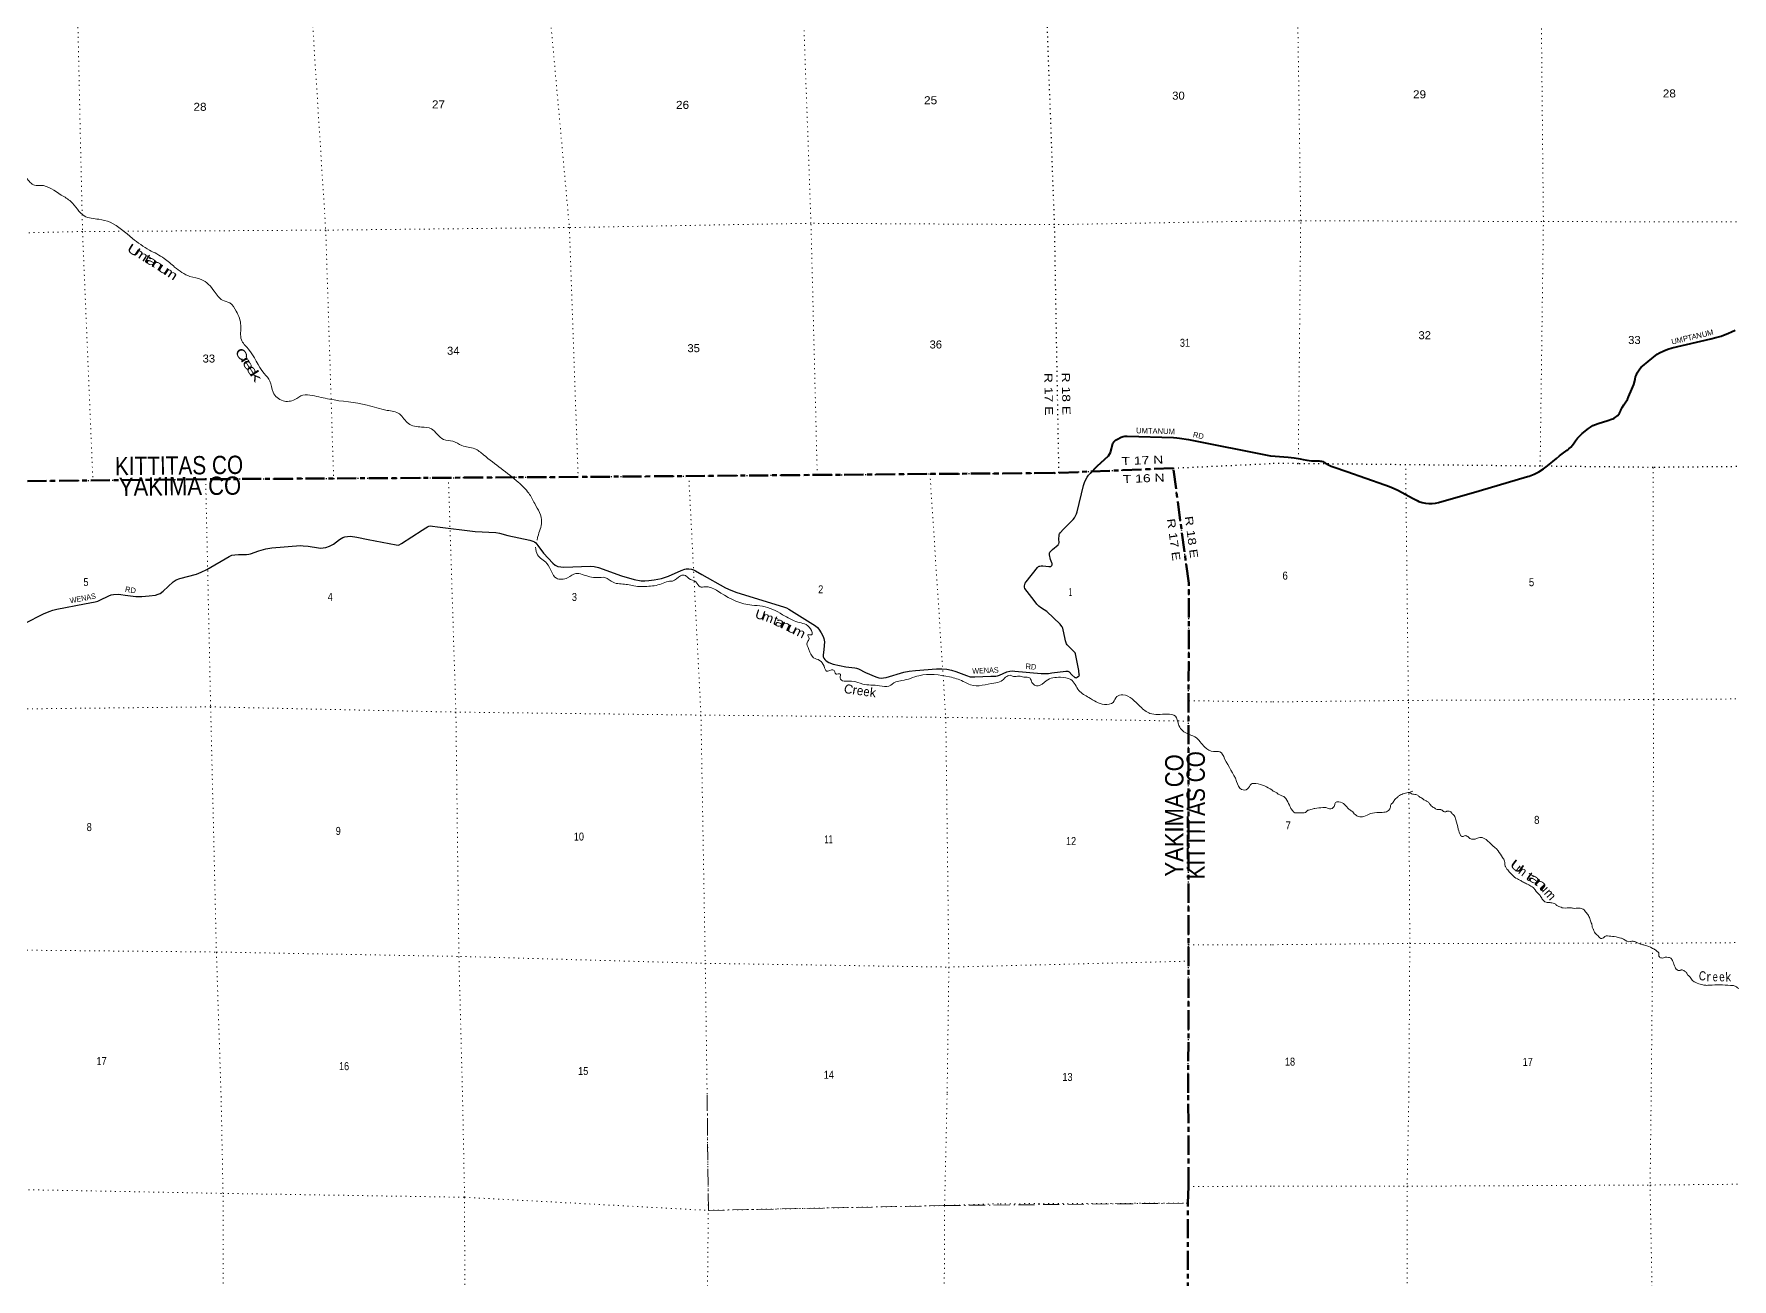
# Model space of a CAD drawing. Header units: feet. Extents: x -6 to 252658, y -374658 to -170635.
# Drawn here: x 67084 to 104215, y -232978 to -205759 of the extents above; entities that cross this region are included whole.
import ezdxf
from ezdxf.enums import TextEntityAlignment as Align

# ---------------------------------------------------------------- set-up
doc = ezdxf.new("R2010")
doc.units = ezdxf.units.FT
doc.header["$LTSCALE"] = 70
for name, pattern in [('DOT_DASHED', [7.7, 5, -1.2, 0.3, -1.2]), ('DOTTED', [1.5, 0.3, -1.2]), ('LONG_DASH_SHORT_DASH', [9.9, 6, -1.2, 1.5, -1.2])]:
    doc.linetypes.add(name, pattern=pattern)
for name, color, linetype, lineweight in [('11', 7, 'LONG_DASH_SHORT_DASH', 60), ('26', 7, 'Continuous', 40), ('27', 7, 'Continuous', 13), ('29', 7, 'Continuous', 25), ('30', 7, 'Continuous', 13), ('39', 7, 'Continuous', 13), ('44', 7, 'DOT_DASHED', 13), ('6', 7, 'DOTTED', 25), ('7', 7, 'DOTTED', 13)]:
    doc.layers.add(name, color=color, linetype=linetype, lineweight=lineweight)
doc.layers.add('12', color=7, linetype='Continuous')
doc.layers.add('41', color=7, linetype='Continuous')

msp = doc.modelspace()

# ---------------------------------------------------------------- linework, layer by layer
at = {"layer": '11'}
for points in [[(92325.31, -228908.98), (92335.05, -217766.67), (91995.65, -215249.82), (89382.46, -215357.35), (89378.43, -215355.36), (78983.19, -215442.94), (70824, -215492.46), (62751.12, -215581.35)], [(92224.46, -246871.38), (92272.91, -241886.37), (92269.68, -241579.94), (92288.88, -236672.73), (92304.6, -236244.3), (92315.68, -231319.03), (92329.74, -230954.96), (92325.31, -228908.98)]]:
    msp.add_lwpolyline(points, dxfattribs=at)
at = {"layer": '26'}
for points in [[(94128, -214983.05), (94509, -215013.05), (94641.99, -215023.14), (94770.04, -215044.03), (94840.07, -215061.41), (94920.26, -215077.69), (95022, -215088.53), (95122, -215089.05), (95189.73, -215094.45), (95215.16, -215096.41), (95240.25, -215101.02), (95264.72, -215108.23), (95288.31, -215117.96), (95310.74, -215130.1), (95328.04, -215141.71), (95387.55, -215176.92), (95451.19, -215206.13), (95517.53, -215228.53), (95789, -215323.05), (96623, -215615.05), (96641.54, -215621.39), (96758.28, -215664.66), (96904.61, -215734.9), (97239, -215913.05), (97327.59, -215960.54), (97368.51, -215977.8), (97437.89, -216000.41), (97509.26, -216015.63), (97581.82, -216023.32), (97654.79, -216023.38), (97727.36, -216015.81), (97798.75, -216000.7), (98688, -215748.05), (99742.46, -215434.61), (99781.82, -215423.01), (99890.15, -215382.57), (99993.65, -215331.03), (100091.2, -215268.94), (100181.72, -215197.01), (100375.79, -215039.7), (100444.55, -214978.27), (100499.7, -214937.39), (100610, -214857.05), (100621.25, -214848.97), (100643.17, -214831.85), (100687.76, -214791.19), (100727.85, -214746.09), (100763, -214697.05), (100789.77, -214654.85), (100834.09, -214597.01), (100884.21, -214544.11), (100939.58, -214496.75), (101075.97, -214384.67), (101118.81, -214352.45), (101171.41, -214320.42), (101227.08, -214294.07), (101285.19, -214273.68), (101496, -214209.05), (101579.1, -214181.35), (101609.56, -214170.51), (101638.72, -214156.55), (101666.26, -214139.62), (101691.88, -214119.9), (101715.3, -214097.61), (101736.27, -214072.99), (101754.54, -214046.32), (101769.92, -214017.89), (101782.25, -213988), (101782.81, -213986.41), (101811.59, -213925.84), (101846.54, -213868.61), (101879.93, -213824.14), (101895.73, -213801.75), (101927.76, -213748.22), (101954.01, -213691.64), (102025.14, -213521.45), (102065.35, -213420.18), (102094.75, -213315.26), (102097.13, -213304.37), (102107.7, -213256.11), (102123.27, -213209.21), (102143.64, -213164.21), (102168.62, -213121.58), (102197.91, -213081.79), (102231.19, -213045.28), (102259.04, -213019.9), (102378, -212920.05), (102578.09, -212762.16), (102632.64, -212728.19), (102720.62, -212683.46), (102812.79, -212648.16), (102908.15, -212622.7), (103750, -212427.05), (103861.93, -212395.81), (103976.43, -212362.34), (104136.56, -212299.67), (104203, -212271.05), (104280.59, -212233.26)], [(90187.78, -215356.96), (90336.01, -215205.47), (90577.92, -214982.99), (90605.83, -214946.89), (90620.82, -214911.9), (90643.39, -214829.82), (90677.02, -214706.95), (90694.5, -214675.71), (90715.73, -214651.97), (90735.71, -214636.97), (90774.84, -214615.97), (90859.36, -214576.99), (90900.57, -214561.99), (90939.26, -214554.77), (90986.74, -214553.24), (92004.28, -214579.25), (92075.15, -214585.11), (92130.11, -214592.61), (92332.04, -214625.77), (94124.51, -214982.36)]]:
    msp.add_lwpolyline(points, dxfattribs=at)
at = {"layer": '29'}
for points in [[(89938.99, -219788.27), (89942.97, -219777.13), (89942.35, -219766.51), (89930.33, -219673.7), (89860.05, -219312.12), (89849.93, -219287.89), (89832.44, -219267.89), (89801.36, -219234.01), (89680.14, -219112), (89663.84, -219087.94), (89655.1, -219069.2), (89640.11, -219025.46), (89623.02, -218953.45), (89591.98, -218788.72), (89578.3, -218746.16), (89564.56, -218721.17), (89539.58, -218683.68), (89520.96, -218660.41), (89232.16, -218386.46), (89176.77, -218349.39), (89093.04, -218298.73), (89056.88, -218265.66), (89015.67, -218221.93), (88951.56, -218144.65), (88753.21, -217878.26), (88744.03, -217852.66), (88741.53, -217821.41), (88747.78, -217791.42), (88756.63, -217767.65), (88776.5, -217736.44), (89030.02, -217424.35), (89052.51, -217404.03), (89064.06, -217396.85), (89076.55, -217392.47), (89104.96, -217387.78), (89142.34, -217387.56), (89275.03, -217402.94), (89304.47, -217403.1), (89318.84, -217399.35), (89333.2, -217388.73), (89342.57, -217377.48), (89348.5, -217364.04), (89351.31, -217354.99), (89348.81, -217337.49), (89343.19, -217320.62), (89314.38, -217249.9), (89291.67, -217143.48), (89289.8, -217126.61), (89291.51, -217107.26), (89299.17, -217090.37), (89307.28, -217079.12), (89353.38, -217030.52), (89478.7, -216923.85), (89488.69, -216913.86), (89495.34, -216903.08), (89498.68, -216875.12), (89496.81, -216804.54), (89499.61, -216716.72), (89502.11, -216701.1), (89508.22, -216685.84), (89525.84, -216662.36), (89596.08, -216584.83), (89805.9, -216374.58), (89836.5, -216336.51), (89861.48, -216292.77), (89881.46, -216251.53), (89897.41, -216205.18), (90034.93, -215631.36), (90056.93, -215567.34), (90080.66, -215511.11), (90110.64, -215448.62), (90140.2, -215405.59), (90187.78, -215356.96)], [(68190.31, -218219.82), (68423.5, -218175.65), (68479.21, -218157.91), (68521.68, -218140.42), (68724, -218040.45), (68771.45, -218022.95), (68824.45, -218010.63), (68928.76, -218004.81), (68983.77, -218010.45), (69075.68, -218025.38), (69310.93, -218056.3), (69362.18, -218056.69), (69388.36, -218057.29), (69439.51, -218053.6), (69604.46, -218041.69), (69742.76, -218027.86), (69799.29, -218009.2), (69844.25, -217989.21), (69911.06, -217940.49), (70126.96, -217738.26), (70193.94, -217691.79), (70275.22, -217661.06), (70640.39, -217568.62), (70640.39, -217568.62), (70692.24, -217548.08), (70743.45, -217526.83), (70866.87, -217464.86), (71351.66, -217180.68), (71413.71, -217156.3), (71477.79, -217144.44), (71558.29, -217139.44), (71731.06, -217136.51), (71780.03, -217131.94), (71821.24, -217120.69), (71999.89, -217060.68), (72152.2, -217014.47), (72282.82, -216992.81), (72911.45, -216945.22), (72972.72, -216945.74), (73081.37, -216956.99), (73307.43, -216995.73), (73357.38, -216998.23), (73404.84, -216995.73), (73469.78, -216985.73), (73544.42, -216957.94), (73632.14, -216910.75), (73766.63, -216807.95), (73836.96, -216768.29), (73881.92, -216750.79), (73937.06, -216742.7), (74006.81, -216740.8), (74144.09, -216757.68), (74394.51, -216808.06)], [(74394.51, -216808.06), (75000.95, -216930.06), (75047.13, -216931.99), (75069.61, -216924.49), (75121.33, -216897.25), (75575.41, -216605.83), (75652.84, -216553.34), (75687.81, -216533.35), (75722.06, -216522.04), (75760.25, -216513.36), (75800.21, -216518.35), (75906.98, -216535.13), (76729.29, -216635.31), (77183.5, -216657.02), (77262.66, -216672.07), (77443.06, -216726.02), (77928.33, -216825.77), (77992.22, -216843.74), (78028.24, -216858.27), (78055.71, -216880.76), (78099.24, -216941.7), (78224.7, -217105.92), (78430.86, -217330.04), (78482.83, -217370.63), (78542.78, -217398.12), (78605.23, -217410.61), (78668.41, -217415.24), (79250.96, -217392.02), (79330.83, -217399.37), (79429.96, -217425.25), (79931.22, -217601.54), (80210.96, -217686.52), (80358.67, -217713.03), (80441.1, -217715.53), (80530.54, -217706.93), (80645.92, -217693.03), (80803.28, -217663.04), (80962.02, -217614.15), (81234.59, -217488.02), (81314.07, -217456.85), (81349.04, -217449.36), (81403.17, -217452.94), (81463.94, -217459.35), (81506.4, -217471.85), (81552.08, -217494.37), (81689.16, -217578.1), (82209.1, -217864.89), (82323.17, -217916.73), (82456.82, -217972.15), (83477.19, -218284.42), (83535.84, -218307.87), (83588.3, -218335.36), (84170.63, -218700.99), (84213.99, -218736.5), (84243.97, -218773.99), (84296, -218849.13), (84341.38, -218931.44), (84358.87, -218976.43), (84369.4, -219045.8), (84356.25, -219212.77), (84340.86, -219339.53), (84342.63, -219375.07), (84355.12, -219407.56), (84377.6, -219437.55), (84407.84, -219463.84), (84467.52, -219502.53), (84556.91, -219535.44), (84836.53, -219596.29), (85035.53, -219613.32), (85068.24, -219621.25), (85110.7, -219636.25), (85265.15, -219716.66), (85494.74, -219815.98), (85555.31, -219836.19), (85607.76, -219841.19), (85660.21, -219836.19), (85721.83, -219824.82), (86102.98, -219714.21), (86222.22, -219691.23), (86357.94, -219676.65), (86819.87, -219640.01), (86935.33, -219639.99), (87045.23, -219647.48), (87150.14, -219667.48), (87244.13, -219698.07), (87475.67, -219787.32), (87557.28, -219809.94), (87660.68, -219816.5), (88005.51, -219801.03)], [(65643.78, -218307.77), (65739.77, -218329.75), (65796.37, -218346.5), (65870.9, -218377.23), (65979.69, -218436.01), (66308.2, -218621.26), (66378.58, -218650.28), (66454.76, -218676.52), (66533.44, -218691.52), (66591.91, -218696.16), (66698.29, -218694.02), (66744.5, -218689.02), (66798.76, -218676.96), (66855.65, -218657.78), (66894.37, -218641.53), (67289.72, -218439.08), (67416.4, -218381.6), (67496.33, -218354.11), (67582.51, -218334.96), (68190.31, -218219.82)], [(88005.51, -219801.03), (88118.67, -219795.96), (88155.5, -219788.7), (88195.46, -219773.7), (88357.28, -219706.21), (88422.76, -219688.72), (88472.72, -219683.72), (88531.98, -219687.18), (89106.9, -219738.41), (89188.95, -219743.08), (89206.44, -219743.08), (89231.42, -219741.83), (89270.13, -219736.83), (89343.9, -219723.07), (89647.1, -219687.27), (89671.34, -219686.53), (89689.76, -219689.35), (89708.18, -219697.15), (89721.55, -219706.98), (89782.16, -219769), (89842.74, -219824.98), (89856.17, -219830.87), (89869.91, -219832.12), (89884.9, -219828.99), (89896.98, -219822.68), (89926.74, -219801.5), (89938.99, -219788.27)]]:
    msp.add_lwpolyline(points, dxfattribs=at)
at = {"layer": '39'}
for points in [[(78032.71, -216021.27), (77903.22, -215798.33), (77675.08, -215559.6), (76916.56, -214960.34), (76720.95, -214826.14), (76441.02, -214756.58), (76245.52, -214660.6), (76038.14, -214623.01), (75773.79, -214390.43), (75560.37, -214352.86), (75272.37, -214277.29), (75076.51, -214066.63), (74806.61, -213986.98), (74367.57, -213873.65), (73548.16, -213743.38), (73169.59, -213662.05), (72964.31, -213654.64), (72787.53, -213751.76), (72530.04, -213778.71), (72314.14, -213592.26), (72244.95, -213347), (72119.67, -213182.4), (71765.8, -212640.24), (71620.3, -212443.5), (71607.24, -212131.68), (71507.65, -211818.1), (71364.21, -211639.47), (71207.06, -211579.6), (71027.35, -211382.97), (70742.81, -211128.32), (70495.08, -211058.66), (70160.39, -210854.46), (69930.39, -210664.03), (69609.86, -210481.92), (69236.79, -210229.55), (68746.68, -209874.93), (68502.99, -209811.29), (68184.82, -209737.83), (67890.02, -209420.83), (67682.31, -209280.63), (67230.89, -209068.75), (67098.07, -209065.13), (66916.45, -208902.72), (66597.04, -208438.92), (66529.77, -208163.47), (66285.94, -208055.57), (65650.84, -207667.2), (65275.39, -207300.15), (64821.62, -206981.63), (64601.23, -206650.32)], [(78084.33, -216826.33), (78103.41, -216745.39), (78182.91, -216429.26), (78032.71, -216021.27)], [(94155.61, -222279.81), (93804.32, -222145.59), (93699.71, -222155.98), (93621.57, -222262.86), (93490.82, -222277.34), (93381.59, -222098.61), (93120.44, -221602.44), (93013.3, -221449.85), (92876.46, -221446.25), (92689.01, -221352.26), (92470.97, -221125.57), (92289.62, -221047.66), (92107.88, -220847.02), (92044.96, -220676.19), (91865.71, -220628.45), (91487.35, -220611.51), (91275.59, -220463.27), (90892.45, -220208.92), (90761.76, -220245.54), (90683.68, -220370.53), (90492.65, -220415.38), (90150.09, -220265.54), (89934.28, -220109.26), (89756.45, -219872.39), (89528.9, -219822.79), (89217.23, -219898.2), (89040.51, -220011.42), (88907.45, -219933.36), (88864.91, -219844.96), (88727.99, -219817.21), (88623.29, -219799.43), (88500.56, -219803.83), (88428.04, -219779.91), (88235.26, -219907.26), (88076.42, -219950.01), (87565.42, -219989.81), (87400.17, -219911.85), (87106.06, -219814.17), (86435.89, -219788.07), (86063.95, -219895.86), (85927.2, -219924.45), (85780.59, -220015.44), (85575.31, -220008.03), (85208.96, -219970.93), (84963.26, -219907.3), (84713.51, -219835.64), (84709.2, -219745.11), (84622.7, -219755.43), (84594.37, -219705.22), (84556, -219661.07), (84415.22, -219687.66), (84360.56, -219583.21), (84263.56, -219452.72), (84132.57, -219394.78), (84029.39, -219218.03), (83996.67, -219051.13), (84032.65, -218976.58), (84006.23, -218892.15), (84086.72, -218893.92), (84064.18, -218763.2), (83790.04, -218617.17), (83453.48, -218455.23), (83012.7, -218267.05), (82783.73, -218246.43), (82101.73, -217980.53), (81849.78, -217850.53), (81765.24, -217844.75), (81648.52, -217843.1), (81557.64, -217738.75), (81406.49, -217666.78), (81327.79, -217594.59), (81223.17, -217602.96), (81048.47, -217720.2), (80955.93, -217726.52), (80805.17, -217779.3), (80486.03, -217835.85), (80165.38, -217819.51), (80032.48, -217791.75), (79748.61, -217746.35), (79569.18, -217642.27), (79404.18, -217644.79), (79069.92, -217573.39), (78933.01, -217551.68), (78752.2, -217646.81), (78508.75, -217657.62), (78298.45, -217334.33), (78095.6, -217148.6), (78052.8, -216979.6)], [(94155.47, -222279.59), (94181.54, -222309.8), (94231.74, -222332.02), (94287.93, -222374.35), (94446.55, -222457.1), (94456.57, -222471.19), (94536.66, -222620.15), (94582.72, -222708.72), (94608.77, -222742.95), (94634.85, -222773.16), (94683.05, -222785.32), (94739.33, -222785.42), (94861.94, -222783.64), (94904.19, -222761.6), (94908.23, -222753.56), (94982.66, -222721.52), (95077.18, -222693.55), (95091.25, -222691.56), (95268.17, -222669.77), (95356.59, -222677.98), (95410.82, -222696.18), (95469.12, -222690.25), (95523.53, -222623.99), (95545.76, -222561.7), (95616.14, -222545.74), (95744.65, -222606.31), (95836.9, -222707.03), (95873.03, -222731.22), (95903.14, -222749.38), (95971.33, -222821.9), (95989.4, -222831.99), (95995.41, -222840.04), (96025.52, -222856.19), (96132.01, -222874.49), (96266.79, -222820.44), (96445.76, -222778.55), (96604.55, -222774.82), (96660.85, -222760.84), (96705.13, -222732.78), (96725.27, -222706.68), (96739.4, -222682.56), (96747.54, -222628.29), (96787.86, -222572.06), (96844.29, -222495.74), (96884.57, -222455.6), (96892.62, -222449.58), (96944.96, -222407.45), (97045.55, -222363.39), (97101.86, -222345.41), (97164.18, -222343.51)], [(97236.61, -222309.46), (97166.18, -222345.53), (97178.24, -222345.55), (97206.34, -222367.72), (97302.77, -222383.99), (97336.92, -222398.13), (97387.07, -222440.46), (97431.25, -222464.67), (97495.47, -222511.04), (97551.69, -222539.3), (97597.84, -222577.59), (97621.88, -222613.84), (97696.13, -222672.29), (97764.39, -222710.63), (97838.75, -222714.79), (97850.8, -222718.84), (97876.91, -222728.94), (97909.01, -222755.14), (97945.17, -222765.26), (97971.32, -222755.25), (97991.44, -222747.25), (98031.62, -222751.35), (98063.75, -222765.49), (98091.82, -222801.73), (98135.95, -222842.04), (98177.96, -222940.66), (98229.8, -223145.87), (98277.77, -223272.65), (98291.81, -223292.78), (98317.91, -223306.9), (98376.23, -223284.9), (98412.4, -223291), (98424.46, -223295.04), (98466.58, -223335.34), (98540.88, -223363.63), (98577.07, -223363.7), (98671.6, -223331.7), (98733.91, -223325.79), (98796.18, -223346.01), (98944.66, -223470.97), (99099.13, -223614.03), (99199.32, -223763.03), (99225.37, -223801.29), (99241.36, -223843.55), (99253.22, -223944.12), (99259.21, -223960.22), (99293.27, -224014.58), (99363.44, -224095.15), (99407.57, -224141.48), (99521.95, -224230.18), (99576.17, -224254.42), (99614.67, -224280.79), (99699.24, -224323.1), (99792.27, -224373.86), (99887.32, -224440.01), (99909.36, -224470.21), (100017.64, -224595.1), (100065.72, -224671.6), (100123.89, -224730.03), (100172.1, -224744.2), (100178.13, -224744.2), (100254.48, -224752.39), (100344.88, -224778.71), (100396.65, -224818.4), (100431.19, -224833.17), (100519.55, -224865.51), (100704.47, -224863.85), (100742.64, -224871.97), (100867.26, -224868.18), (100915.48, -224874.3), (100957.65, -224892.48), (101029.85, -224973.06), (101085.96, -225051.59), (101119.93, -225146.16), (101151.9, -225234.71), (101165.83, -225303.1), (101181.87, -225327.26), (101183.86, -225335.31), (101243.95, -225437.98), (101278.05, -225466.2), (101296.09, -225490.36), (101366.35, -225532.73), (101402.56, -225518.71), (101462.94, -225472.58), (101525.23, -225478.73), (101677.95, -225497.12), (101780.4, -225523.46), (101840.65, -225547.71), (101987.27, -225598.26), (101991.28, -225596.25)], [(101991.28, -225596.25), (102051.59, -225592.35), (102117.87, -225616.6), (102250.41, -225667.13), (102316.7, -225683.34), (102467.32, -225741.94), (102539.6, -225782.3), (102579.73, -225814.55), (102617.81, -225860.88), (102613.71, -225901.08), (102627.71, -225935.3), (102653.8, -225953.44), (102671.88, -225959.52), (102756.33, -225941.57), (102822.64, -225945.72), (102828.67, -225947.75), (102850.77, -225951.81), (102898.93, -225990.11), (102918.93, -226034.39), (102972.95, -226159.17), (102992.95, -226201.43), (103055.19, -226235.74), (103083.33, -226231.76), (103105.47, -226219.75), (103137.62, -226223.83), (103175.77, -226244.01), (103223.89, -226292.36), (103243.92, -226326.59), (103278.04, -226354.81), (103346.18, -226447.44), (103354.2, -226455.5), (103424.46, -226495.85), (103552.99, -226542.35), (103641.4, -226556.59), (103727.83, -226554.75), (103946.92, -226543.1), (104180.04, -226559.63), (104232.29, -226561.75), (104296.57, -226579.97), (104320.65, -226596.1), (104350.74, -226622.3), (104398.93, -226644.51), (104406.94, -226660.61), (104455.11, -226690.87), (104583.6, -226757.48), (104593.65, -226759.51), (104615.74, -226769.61), (104714.18, -226785.88), (104748.32, -226800.02), (104824.58, -226852.45), (104850.7, -226860.55), (104927.04, -226878.79), (104999.32, -226909.09), (105049.49, -226951.42), (105063.43, -227013.79), (105089.36, -227102.31), (105125.5, -227120.48), (105236.01, -227136.77), (105276.13, -227173.05), (105390.48, -227275.82), (105396.5, -227281.87), (105498.86, -227344.41), (105575.2, -227364.66), (105609.35, -227370.76), (105633.4, -227400.97), (105661.41, -227469.39), (105677.46, -227477.46), (105709.57, -227499.65), (105779.9, -227511.85), (105810.08, -227495.82), (105830.21, -227477.76), (105866.42, -227463.76), (105926.72, -227459.85), (105968.88, -227480.04), (106003.04, -227484.13), (106055.17, -227546.57), (106069.23, -227550.62), (106087.28, -227572.77), (106095.3, -227578.82), (106139.41, -227627.17), (106177.44, -227705.66), (106217.57, -227733.9), (106237.68, -227729.9), (106306.12, -227677.76), (106370.47, -227663.81), (106398.6, -227667.88), (106440.76, -227692.1), (106531.18, -227696.29), (106581.36, -227730.57), (106593.35, -227762.77), (106623.45, -227790.98), (106687.72, -227809.2), (106697.76, -227809.23), (106856.52, -227823.61), (106960.98, -227845.93), (107043.28, -227894.35), (107095.53, -227896.46)]]:
    msp.add_spline(points, degree=3, dxfattribs=at)
at = {"layer": '44'}
msp.add_line((81804.18, -228949.12), (81830.51, -231477.44), dxfattribs=at)
msp.add_lwpolyline([(81830.51, -231477.44), (86996.61, -231371.4), (92315.68, -231319.03)], dxfattribs=at)
at = {"layer": '6'}
for points in [[(89496.77, -215349.63), (89401.11, -209927.9), (89207.32, -204628.74), (89228.44, -199202.16), (89229, -193777.89), (89209.42, -188489.58), (89127.8, -183238.82), (89124.82, -183134.21)], [(62751.12, -215581.35), (62975.26, -215574.78), (65531.63, -215550.73), (68372.65, -215519.45), (70838.93, -215492.37), (73636.73, -215475.39), (76146.76, -215460.15), (78964.6, -215442.95), (81402.16, -215422.56), (84212.11, -215398.89), (86677.05, -215378.12), (89292.41, -215355.36), (89496.77, -215349.63), (91995.65, -215249.82), (94125.2, -215151.06)], [(92325.31, -228908.98), (92327.83, -226029.35), (92328.14, -225671.21), (92332.41, -220781.24), (92332.81, -220334.15), (92335.05, -217766.67), (91995.65, -215249.82)], [(123458.96, -215288.65), (121220, -215271.05), (118429.15, -215219.73), (115991, -215229.05), (113141, -215226.05), (110671.53, -215210.02), (107839, -215193.05), (105367, -215207.05), (102489, -215236.05), (100019, -215207.05), (97078, -215177.05), (94730, -215153.05), (94125.2, -215151.06)]]:
    msp.add_lwpolyline(points, dxfattribs=at)
at = {"layer": '7'}
for p, q in [((94146.71, -220362.02), (92332.81, -220334.15)), ((92328.14, -225671.21), (94168.61, -225669.03)), ((92329.74, -230954.96), (94190.39, -230947.19))]:
    msp.add_line(p, q, dxfattribs=at)
for points in [[(67858.02, -183207.5), (67854.38, -183365.38), (67860.79, -188662.55), (67853.45, -193994.52), (67943.25, -199499.23), (68026.29, -204772.57), (68145.64, -210077.99), (68372.65, -215519.45)], [(73183.05, -183191.01), (73200.83, -183364.43), (73177.15, -188617.98), (73151.51, -193889.64), (73052.5, -199503.58), (73127.4, -204748.78), (73464.06, -210047.49), (73636.73, -215475.39)], [(78475.04, -183173.41), (78478.47, -183314.55), (78501.68, -188613.62), (78540.35, -193854.9), (78235.6, -199316.56), (78308.86, -204680.48), (78792.45, -209988.8), (78983.5, -215442.83)], [(84212.11, -215398.89), (84074.46, -209898.05), (83884.64, -204584.8), (83839.72, -199273.11), (83884.99, -193846.46), (83868.46, -188603.1), (83826.61, -183281.34), (83825.17, -183154.34)], [(94730, -215153.05), (94784, -209841.05), (94704, -204403.05), (94732, -198970.05), (94652, -193517.05), (94677.96, -188413.32), (94476, -183201.05), (94480, -183112.05)], [(100019, -215207.05), (100090, -209860.05), (100036, -204466.05), (100096, -199059.05), (100170, -193642.05), (100138, -188435.05), (100005.43, -186520.95)], [(94123.72, -209844.91), (89401.11, -209927.9), (84074.46, -209898.05), (78782.39, -209990.84), (73464.06, -210047.49), (68145.64, -210077.99), (62820.56, -210196.37), (62736.3, -210194.03)], [(94103.34, -209852), (94784, -209841.05), (100090, -209860.05), (105476, -209871.05), (110666.36, -209876.57), (115985, -209912.05), (120730.33, -209986.39)], [(97149.36, -228889.03), (97169, -225641.05), (97138, -220328.05), (97078, -215177.05)], [(102489, -215236.05), (102502, -220310.05), (102480, -225636.05), (102448.21, -228865.86)], [(70838.93, -215492.37), (70947.34, -220469.66), (71072.9, -225829.39), (71176.13, -228984.74)], [(76146.76, -215460.15), (76310.48, -220583.89), (76375.62, -225925.7), (76455.28, -228967.66)], [(81402.16, -215422.56), (81669.45, -220649.85), (81763.03, -226076.08), (81804.18, -228949.12)], [(86677.05, -215378.12), (87022.33, -220699.73), (87089.85, -226158.23), (87051.53, -228929.73)], [(92332.41, -220781.24), (87022.33, -220699.73), (81669.45, -220649.85), (76310.48, -220583.89), (70947.34, -220469.66), (65633.03, -220526.3), (62764.07, -220285.46)], [(123628, -220359.05), (118425.32, -220336.05), (113156, -220352.05), (107870, -220268.05), (102502, -220310.05), (97138, -220328.05), (94146.71, -220362.02)], [(62778.63, -225579.92), (65774.35, -225777.33), (71072.9, -225829.39), (76413.85, -225925.58), (81763.03, -226076.08), (87085.82, -226158.24), (92327.83, -226029.35)], [(94168.61, -225669.03), (97169, -225641.05), (102480, -225636.05), (107768, -225601.05), (113068, -225693.05), (118209.15, -225746.95), (123657, -225669.05)], [(70392.75, -274759.04), (70434.5, -273472.9), (70431.71, -268217.86), (70404.08, -262758.87), (70445.1, -257497.6), (70487.94, -252219.14), (70791.61, -246733.6), (71093.66, -241752.82), (71231.12, -236432.84), (71217.88, -231105.44), (71176.13, -228984.74)], [(76455.28, -228967.66), (76499.53, -231189.98), (76512.79, -236521.4), (76377.87, -241573.89), (76079.21, -246804.04), (75781.07, -252128.71), (75776.6, -257524.56), (75765.31, -262775.63), (75756.65, -268139.32), (75741.83, -273476.89), (75728.96, -274741.98)], [(81325.75, -249090.53), (81493.14, -246833.73), (81658.65, -241499.55), (81774.34, -236604.01), (81830.51, -231477.44), (81804.18, -228949.12)], [(87051.53, -228929.73), (86996.61, -231371.4), (86975.54, -236670.78), (86946.11, -241909.87), (86848.81, -246861.65), (86534.33, -252138.12), (86425.04, -257468.04), (86428.14, -262777.37), (86445.3, -268088.66), (86515.04, -273462.08), (86499.65, -274703.79)], [(97149.36, -228889.03), (97111.22, -230948.4), (97118.81, -236240.06), (97051.8, -241546.4), (97144.83, -246891.93), (97186.1, -252210.35), (97198.61, -252667.8), (97242.69, -257571.28), (97182.42, -262837.54), (97091.52, -268131.38), (96973.07, -273507.13), (96983.1, -274661.74)], [(102448.21, -228865.86), (102423.59, -230923.08), (102516.38, -236053.48), (102464.52, -241297.79), (102464.21, -246925.04), (102469.86, -252212.64), (102559.4, -257527.94), (102477.98, -262854.12), (102342.64, -267709.19), (102297.56, -273478.01), (102300.33, -274638.56)], [(62793.16, -230860.95), (66333.89, -231013.57), (71217.88, -231105.44), (76499.53, -231189.98), (81830.51, -231477.44), (86996.61, -231371.4), (88211.16, -231331.66), (92315.68, -231319.03)], [(94190.39, -230947.19), (97111.22, -230948.4), (102423.59, -230923.08), (107818.77, -230873.17), (110173.48, -230866.93), (112935.38, -231011.66), (118332.62, -231073.77), (123652.74, -230950.08)]]:
    msp.add_lwpolyline(points, dxfattribs=at)

# ---------------------------------------------------------------- texts
at = {"layer": '12'}
for s, rotation, width, p in [('KITTITAS CO', 0.631, 0.85, (68856.31, -215407.16)), ('YAKIMA CO', 0.631, 0.9, (68941.55, -215859.07)), ('YAKIMA CO', 89.95, 0.9, (92217.4, -224180.35)), ('KITTITAS CO', 89.95, 0.85, (92686.49, -224241.69))]:
    msp.add_text(s, height=400, rotation=rotation, dxfattribs=dict(at, width=width)).set_placement(p)
at = {"layer": '27'}
for s, rotation, width, p in [('M', 13.109, 0.85, (103084.19, -212506.83)), ('T', 11.109, 1.05, (103304.4, -212453.68)), ('N', 13.109, 0.9, (103506.03, -212405.16)), ('U', 14.155, 0.9, (103628.81, -212377.12)), ('M', 13.448, 0.9, (103751.16, -212346.87)), ('U', 13.109, 0.9, (102962.92, -212536.61))]:
    msp.add_text(s, height=120, rotation=rotation, dxfattribs=dict(at, width=width)).set_placement(p, align=Align.CENTER)
for s, rotation, p in [('P', 13.109, (103211.66, -212474.28)), ('A', 12.109, (103398.64, -212432.14))]:
    msp.add_text(s, height=120, rotation=rotation, dxfattribs=at).set_placement(p, align=Align.CENTER)
msp.add_text('UMTANUM', height=120, rotation=358.536, dxfattribs=at).set_placement((91183.79, -214488.25))
at = {"layer": '27', "width": 0.9}
msp.add_text('RD', height=120, rotation=348.749, dxfattribs=at).set_placement((92419.18, -214571.73))
at = {"layer": '30'}
for s, rotation, width, p in [('RD', 350.773, 0.9, (69068.36, -217953.27)), ('WENAS', 10.727, 0.95, (67878.48, -218207.75)), ('WENAS', 2.569, 0.95, (87604.06, -219746.57)), ('RD', 354.908, 0.85, (88762.82, -219637.47))]:
    msp.add_text(s, height=120, rotation=rotation, dxfattribs=dict(at, width=width)).set_placement(p)
at = {"layer": '41'}
for s, rotation, width, p in [('U', 327.671, 1.45, (69216.07, -210569.68)), ('m', 326.175, 1.35, (69376.7, -210662.73)), ('t', 329.743, 1.4, (69520.65, -210754.05)), ('a', 329.743, 1.6, (69612.7, -210807.74)), ('n', 327.895, 1.65, (69734.04, -210887.16)), ('u', 326.405, 1.75, (69874.43, -210978.26)), ('m', 326.594, 1.35, (70020.61, -211073.82)), ('C', 303.091, 1.4, (71542.45, -212816.01)), ('r', 303.091, 1.75, (71633.98, -212943.95)), ('e', 303.091, 1.6, (71693.19, -213045.35)), ('e', 303.175, 1.6, (71777, -213167.36)), ('k', 303.175, 1.8, (71856.44, -213287.67)), ('U', 342.776, 1.1, (82937.2, -218551.23)), ('m', 340.38, 1.1, (83100.83, -218605.3)), ('t', 340.38, 1.1, (83266.98, -218673.38)), ('a', 337.284, 1.35, (83356.5, -218714.78)), ('n', 334.58, 1.45, (83485.86, -218778.34)), ('u', 334.58, 1.5, (83624.97, -218845.54)), ('m', 334.03, 1.2, (83775.38, -218921.2)), ('r', 350.579, 1.05, (85015.95, -220198.91)), ('e', 350.363, 0.95, (85135.7, -220212.5)), ('e', 351.967, 0.9, (85276.83, -220235.09)), ('U', 322.281, 1.55, (99454.93, -224034.97)), ('t', 326.459, 1.55, (99736.75, -224254.69)), ('a', 323.994, 1.8, (99848.85, -224316.1)), ('n', 321.458, 1.9, (99976.4, -224416.45))]:
    msp.add_text(s, height=200, rotation=rotation, dxfattribs=dict(at, width=width)).set_placement(p, align=Align.CENTER)
for s, rotation, p in [('C', 344.78, (84869.95, -220175.93)), ('k', 353.86, (85418.25, -220253.69)), ('m', 322.644, (99550.44, -224116.09)), ('u', 313.708, (100037.05, -224486.7)), ('m', 311.624, (100167.42, -224633.49))]:
    msp.add_text(s, height=200, rotation=rotation, dxfattribs=at).set_placement(p, align=Align.CENTER)
for s, rotation, width, p in [('C', 355.209, 0.8, (103482.99, -226442.03)), ('e', 0.924, 0.75, (103794.75, -226470.12)), ('e', 4.266, 0.8, (103942.45, -226474.13)), ('k', 2.249, 0.9, (104076.31, -226476.59))]:
    msp.add_text(s, height=200, rotation=rotation, dxfattribs=dict(at, width=width)).set_placement(p)
msp.add_text('r', height=200, rotation=358.19, dxfattribs=at).set_placement((103655.57, -226465.39))
at = {"layer": '6', "width": 1.3}
for s, rotation, p in [('R 17 E', 271.011, (89184.97, -213634.64)), ('R 18 E', 271.011, (89567.33, -213627.4)), ('T 17 N', 2.356, (91324.66, -215167.23)), ('T 16 N', 2.356, (91353.81, -215560.64)), ('R 17 E', 277.68, (91920.22, -216825.24)), ('R 18 E', 277.68, (92308.96, -216771.59))]:
    msp.add_text(s, height=175, rotation=rotation, dxfattribs=at).set_placement(p, align=Align.CENTER)
at = {"layer": '7'}
for s, width, p in [('25', 1.1, (86547.26, -207295.38)), ('30', 1.05, (91973.13, -207194.79)), ('28', 1.1, (70571.46, -207439)), ('27', 1.1, (75785.91, -207386.43)), ('26', 1.1, (81123.2, -207397.15)), ('34', 1.05, (76116.19, -212772.3)), ('35', 1.05, (81372.76, -212715.22)), ('36', 1.05, (86667.07, -212634.93)), ('31', 0.85, (92141.63, -212597.95)), ('33', 1.05, (70771.39, -212942.61)), ('5', 0.85, (68166.06, -217828.36)), ('2', 0.85, (84232.43, -217987.34)), ('1', 0.4, (89712.16, -218042.64)), ('4', 0.85, (73506.98, -218153.19)), ('3', 0.85, (78846.62, -218153.87)), ('8', 0.85, (68237.41, -223184.65)), ('9', 0.85, (73682.39, -223269.22)), ('10', 0.85, (78889.24, -223392.23)), ('11', 0.65, (84368.51, -223452.86)), ('12', 0.85, (89651.29, -223490.44)), ('17', 0.85, (68452.1, -228301.37)), ('16', 0.85, (73753.94, -228411.46)), ('15', 0.85, (78983.18, -228517.42)), ('14', 0.85, (84353.88, -228599.87)), ('13', 0.85, (89572.88, -228647.34))]:
    msp.add_text(s, height=175, dxfattribs=dict(at, width=width)).set_placement(p)
for s, width, p in [('29', 1.1, (97239.15, -207166.86)), ('28', 1.1, (102701.32, -207147.78)), ('32', 1.05, (97359.36, -212432.9)), ('33', 1.05, (101944.04, -212537.17)), ('6', 0.9, (94385, -217688.05)), ('5', 0.9, (99772.86, -217831.74)), ('7', 0.9, (94451, -223149.05)), ('8', 0.9, (99888, -223028.05)), ('18', 0.85, (94439.61, -228313.4)), ('17', 0.85, (99639.09, -228319.12))]:
    msp.add_text(s, height=175, rotation=0.294, dxfattribs=dict(at, width=width)).set_placement(p)

doc.saveas('drawing.dxf')
